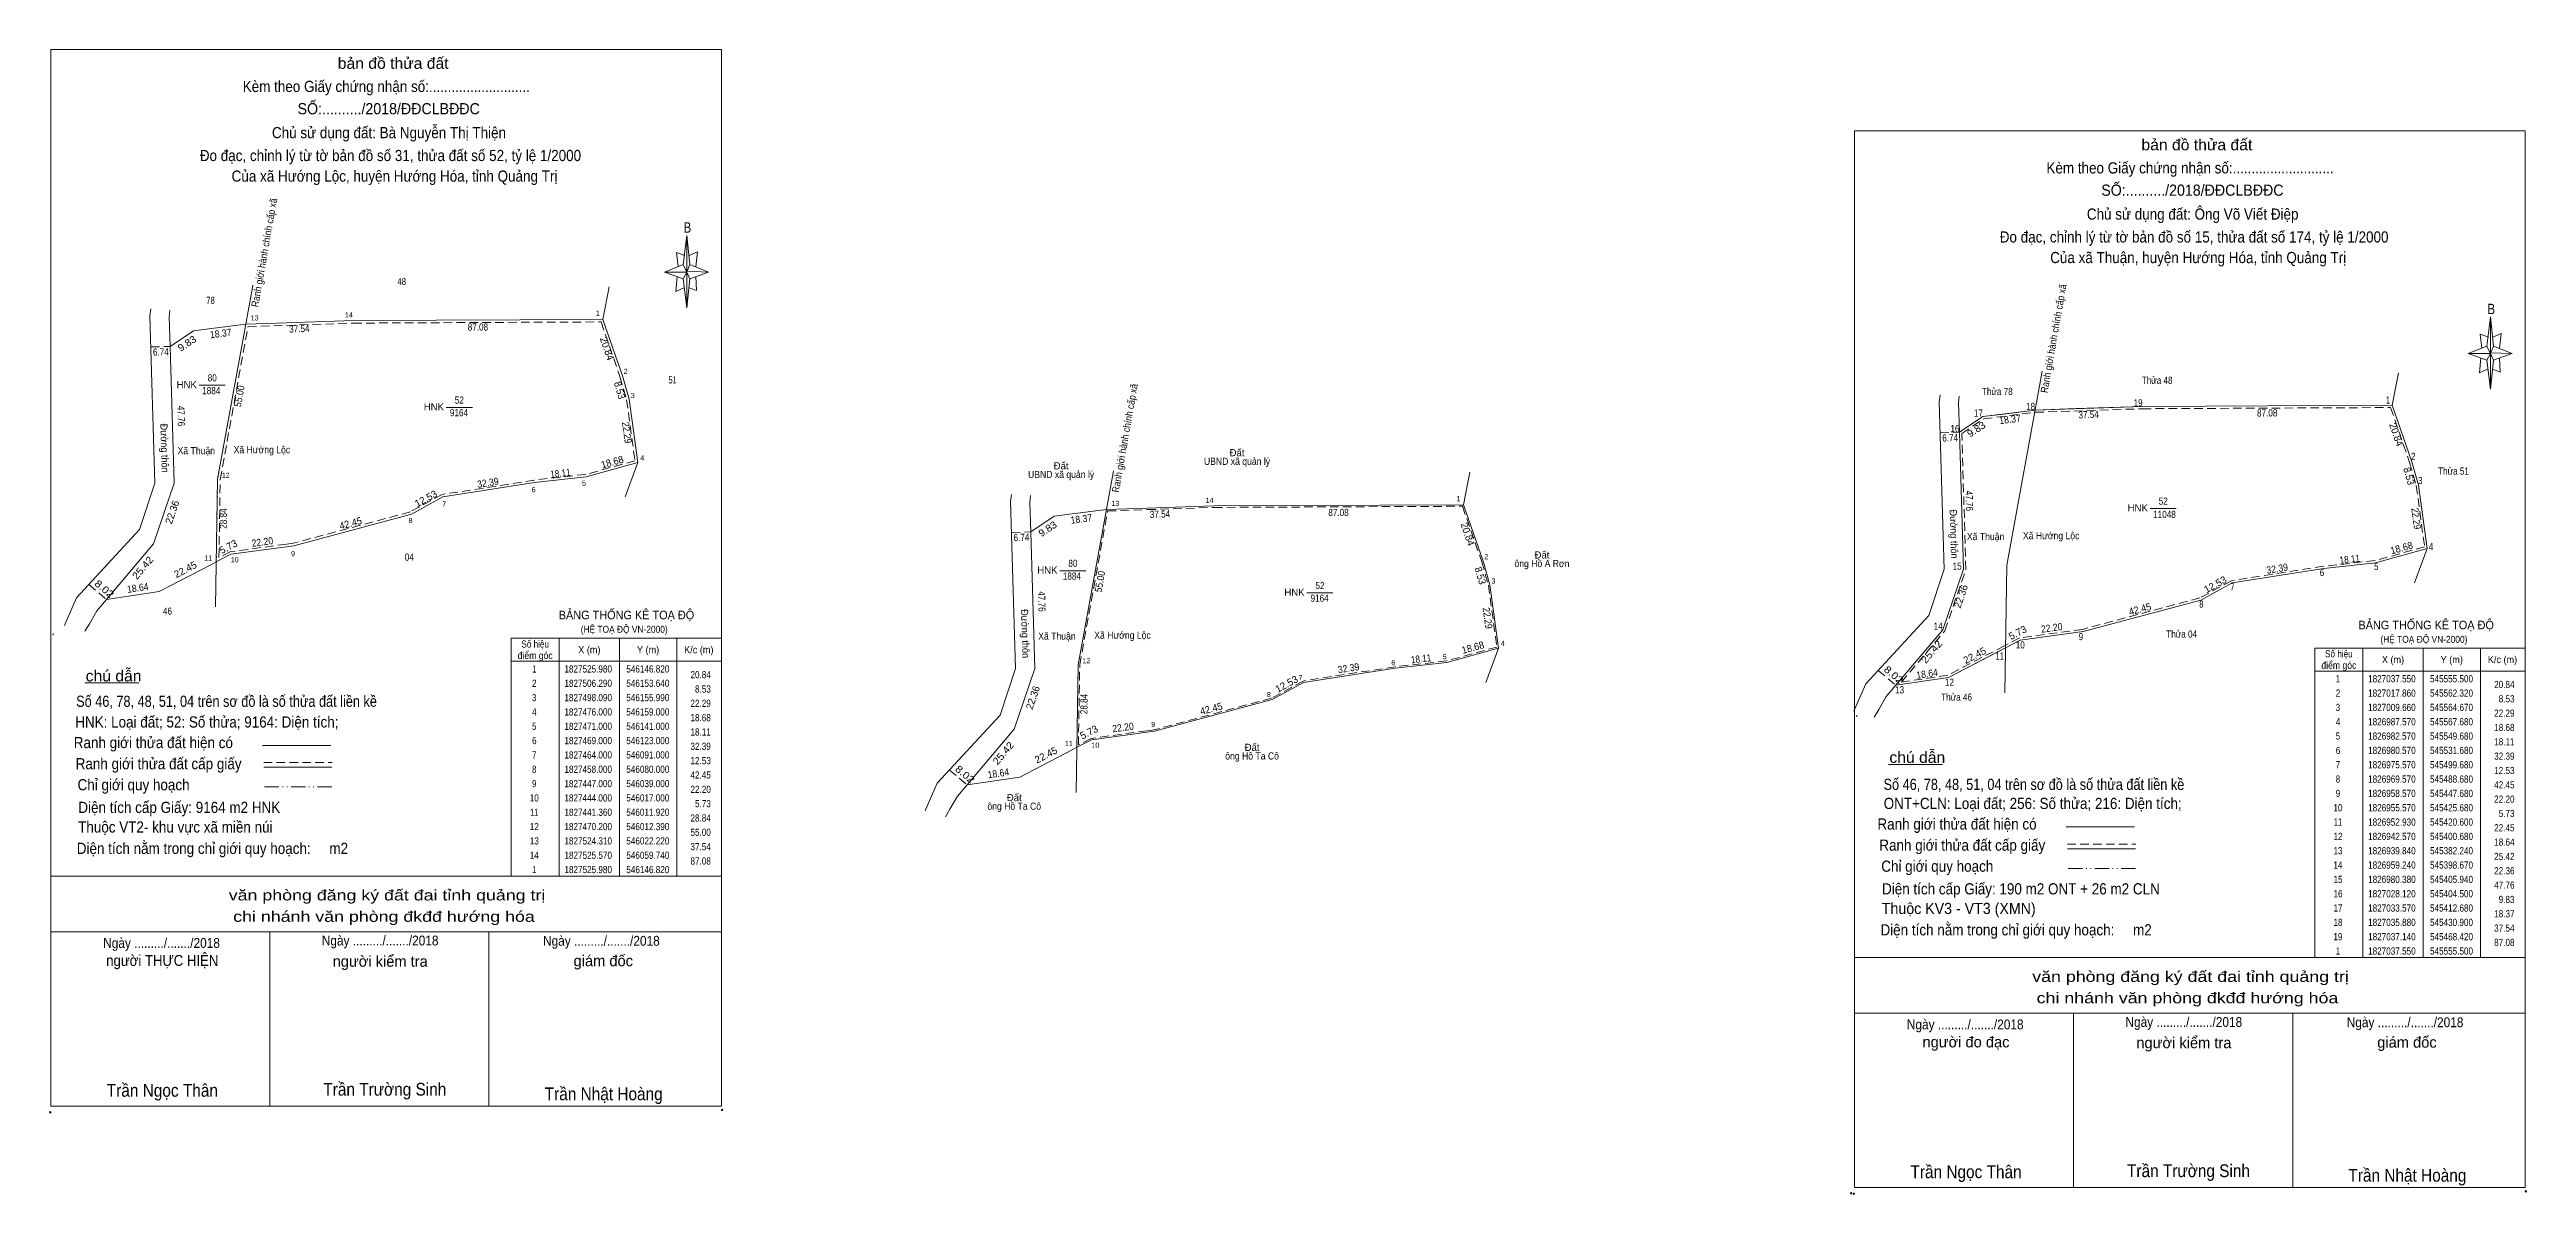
# Model space of a CAD drawing. Header units: metres. Extents: x 543366 to 546518, y 1827251 to 1827685.
# Drawn here: x 545653 to 546518, y 1827285 to 1827685 of the extents above; entities that cross this region are included whole.
import ezdxf
from ezdxf.enums import TextEntityAlignment as Align

# ---------------------------------------------------------------- set-up
doc = ezdxf.new("R2010")
doc.units = ezdxf.units.M
doc.header["$PDMODE"] = 32
doc.header["$PDSIZE"] = 0.5
for name, pattern in [('DASH_DOUBLE_DOT', [9.2, 5, -1.2, 0.3, -1.2, 0.3, -1.2]), ('DOTTED', [1.5, 0.3, -1.2]), ('MEDIUM_DASHED', [4.5, 3, -1.5])]:
    doc.linetypes.add(name, pattern=pattern)
doc.layers.add('55', color=7, linetype='Continuous', lineweight=13)

msp = doc.modelspace()

# ---------------------------------------------------------------- linework, layer by layer
at = {"layer": '55'}
for p, q in [((545653.88, 1827316.15), (545653.88, 1827684.83)), ((546283.26, 1827287.73), (546283.26, 1827656.41)), ((545874.54, 1827609.8), (545875.84, 1827619.94)), ((545874.54, 1827604.86), (545868.04, 1827607.2)), ((545876.88, 1827609.8), (545883.38, 1827607.2)), ((545878.96, 1827605.64), (545879.22, 1827600.7)), ((545724.38, 1827602.57), (545724.25, 1827601.83)), ((545848.68, 1827602.05), (545846.51, 1827590.69)), ((545876.88, 1827604.86), (545875.84, 1827594.72)), ((545879.22, 1827600.7), (545876.62, 1827601.74)), ((546503.92, 1827581.38), (546505.22, 1827591.52)), ((545695.51, 1827581.26), (545703.69, 1827586.71)), ((546506.26, 1827581.38), (546512.76, 1827578.78)), ((546348.75, 1827572.6), (546348.62, 1827571.86)), ((546473.05, 1827572.08), (546470.88, 1827560.72)), ((546503.92, 1827576.44), (546497.42, 1827578.78)), ((546506.26, 1827576.44), (546505.22, 1827566.3)), ((546508.6, 1827572.28), (546506, 1827573.32)), ((546508.34, 1827577.22), (546508.6, 1827572.28)), ((545705.61, 1827567.67), (545714.74, 1827567.67)), ((545791.83, 1827559.93), (545800.96, 1827559.93)), ((546319.88, 1827551.29), (546328.06, 1827556.74)), ((545854.32, 1827528.74), (545858.69, 1827540.71)), ((546024.69, 1827537.86), (546024.56, 1827537.12)), ((546148.99, 1827537.34), (546146.82, 1827525.98)), ((545995.82, 1827516.55), (546004, 1827522)), ((546386.41, 1827524.66), (546395.54, 1827524.66)), ((546478.69, 1827498.77), (546483.06, 1827510.74)), ((545716.69, 1827508.71), (545711.61, 1827506.07)), ((546005.92, 1827502.96), (546015.05, 1827502.96)), ((545691.69, 1827495.71), (545673.25, 1827492.98)), ((546092.14, 1827495.22), (546101.27, 1827495.22)), ((545654.84, 1827481.06), (545654.58, 1827480.46)), ((545658.88, 1827484.5), (545658.62, 1827483.9)), ((545665.78, 1827481.85), (545667.31, 1827484.5)), ((545831.28, 1827479.41), (545831.28, 1827396.41)), ((545852.28, 1827479.41), (545852.28, 1827396.41)), ((545872.28, 1827479.41), (545872.28, 1827396.41)), ((546154.63, 1827464.03), (546159, 1827476)), ((546341.06, 1827478.74), (546335.98, 1827476.1)), ((546460.66, 1827475.99), (546460.66, 1827367.99)), ((546481.66, 1827475.99), (546481.66, 1827367.99)), ((546501.66, 1827475.99), (546501.66, 1827367.99)), ((545814.48, 1827471.41), (545887.88, 1827471.41)), ((546443.86, 1827467.99), (546517.26, 1827467.99)), ((545665.74, 1827463.83), (545684.56, 1827463.83)), ((546316.06, 1827465.74), (546297.62, 1827463.01)), ((546283.25, 1827454.53), (546282.99, 1827453.93)), ((546284.22, 1827452.64), (546283.96, 1827452.04)), ((546290.15, 1827451.88), (546291.68, 1827454.53)), ((545727.77, 1827442.02), (545751.54, 1827442.02)), ((546017, 1827444), (546011.92, 1827441.36)), ((545728.14, 1827434.4), (545751.9, 1827434.4)), ((546295.12, 1827435.41), (546313.94, 1827435.41)), ((545992, 1827431), (545973.56, 1827428.27)), ((545959.19, 1827419.79), (545958.93, 1827419.19)), ((545966.09, 1827417.14), (545967.62, 1827419.79)), ((546357.15, 1827413.6), (546380.92, 1827413.6)), ((546357.52, 1827405.98), (546381.28, 1827405.98)), ((545653.88, 1827396.41), (545887.88, 1827396.41)), ((545653.88, 1827377.04), (545887.88, 1827377.04)), ((545653.88, 1827377.04), (545882.71, 1827377.04)), ((545653.88, 1827377.04), (545882.71, 1827377.04)), ((545730.32, 1827316.15), (545730.32, 1827377.04)), ((545806.76, 1827316.15), (545806.76, 1827377.04)), ((546283.26, 1827367.99), (546517.26, 1827367.99)), ((546283.26, 1827348.62), (546517.26, 1827348.62)), ((546283.26, 1827348.62), (546512.09, 1827348.62)), ((546283.26, 1827348.62), (546512.09, 1827348.62)), ((546359.7, 1827287.73), (546359.7, 1827348.62)), ((546436.14, 1827287.73), (546436.14, 1827348.62))]:
    msp.add_line(p, q, dxfattribs=at)
at = {"layer": '55', "linetype": 'MEDIUM_DASHED'}
for p, q in [((545688.77, 1827581.06), (545695.51, 1827581.26)), ((546313.14, 1827551.09), (546319.88, 1827551.29)), ((545989.08, 1827516.35), (545995.82, 1827516.55)), ((545667.13, 1827498.16), (545673.25, 1827492.98)), ((546291.5, 1827468.19), (546297.62, 1827463.01)), ((545728.14, 1827436.01), (545752.06, 1827436.01)), ((545967.44, 1827433.45), (545973.56, 1827428.27)), ((546357.52, 1827407.59), (546381.44, 1827407.59))]:
    msp.add_line(p, q, dxfattribs=at)
at = {"layer": '55', "linetype": 'DASH_DOUBLE_DOT'}
for p, q in [((545728.48, 1827427.56), (545752.4, 1827427.56)), ((546357.86, 1827399.14), (546381.78, 1827399.14))]:
    msp.add_line(p, q, dxfattribs=at)
at = {"layer": '55'}
for points in [[(545653.88, 1827684.83), (545887.88, 1827684.83), (545887.88, 1827316.15)], [(546283.26, 1827656.41), (546517.26, 1827656.41), (546517.26, 1827287.73)], [(545876.62, 1827612.92), (545879.48, 1827614.22), (545878.96, 1827609.02)], [(545875.84, 1827607.2), (545874.54, 1827609.8), (545868.04, 1827607.2)], [(545872.46, 1827605.64), (545871.94, 1827600.44), (545874.8, 1827601.74)], [(545875.06, 1827612.92), (545872.2, 1827613.96), (545872.72, 1827609.02)], [(545875.84, 1827607.2), (545876.88, 1827604.86), (545883.38, 1827607.2)], [(545724.25, 1827601.83), (545712.08, 1827534.91), (545711.35, 1827490.34)], [(545688.72, 1827594.33), (545688.45, 1827591.86), (545690.16, 1827533.53)], [(545695.51, 1827581.26), (545695.2, 1827591.53), (545695.4, 1827593.9)], [(545703.69, 1827586.71), (545709.93, 1827587.5), (545721.91, 1827589.02)], [(545846.51, 1827590.69), (545759.43, 1827590.28), (545736.16, 1827589.5), (545721.91, 1827589.02)], [(545855.68, 1827562.8), (545853.33, 1827571), (545846.51, 1827590.69)], [(545673.25, 1827492.98), (545689.68, 1827512.38), (545696.95, 1827533.52), (545695.51, 1827581.26)], [(546505.22, 1827578.78), (546503.92, 1827581.38), (546497.42, 1827578.78)], [(546504.44, 1827584.5), (546501.58, 1827585.54), (546502.1, 1827580.6)], [(546506, 1827584.5), (546508.86, 1827585.8), (546508.34, 1827580.6)], [(546348.62, 1827571.86), (546336.45, 1827504.94), (546335.72, 1827460.37)], [(546501.84, 1827577.22), (546501.32, 1827572.02), (546504.18, 1827573.32)], [(546505.22, 1827578.78), (546506.26, 1827576.44), (546512.76, 1827578.78)], [(545855.68, 1827562.8), (545858.69, 1827540.71), (545840.69, 1827535.71), (545822.69, 1827533.71), (545790.69, 1827528.71), (545779.69, 1827522.71), (545738.69, 1827511.71)], [(546313.09, 1827564.36), (546312.82, 1827561.89), (546314.53, 1827503.56)], [(546319.88, 1827551.29), (546319.57, 1827561.56), (546319.77, 1827563.93)], [(546328.06, 1827556.74), (546334.3, 1827557.53), (546346.28, 1827559.05)], [(546470.88, 1827560.72), (546383.8, 1827560.31), (546360.53, 1827559.53), (546346.28, 1827559.05)], [(546480.05, 1827532.83), (546477.7, 1827541.03), (546470.88, 1827560.72)], [(546297.62, 1827463.01), (546314.05, 1827482.41), (546321.32, 1827503.55), (546319.88, 1827551.29)], [(546024.56, 1827537.12), (546012.39, 1827470.2), (546011.66, 1827425.63)], [(545690.16, 1827533.53), (545684.83, 1827517.33), (545662.85, 1827493.52), (545658.88, 1827484.5)], [(545989.03, 1827529.62), (545988.76, 1827527.15), (545990.47, 1827468.82)], [(545995.82, 1827516.55), (545995.51, 1827526.82), (545995.71, 1827529.19)], [(546480.05, 1827532.83), (546483.06, 1827510.74), (546465.06, 1827505.74), (546447.06, 1827503.74), (546415.06, 1827498.74), (546404.06, 1827492.74), (546363.06, 1827481.74)], [(546004, 1827522), (546010.24, 1827522.79), (546022.22, 1827524.31)], [(546146.82, 1827525.98), (546059.74, 1827525.57), (546036.47, 1827524.79), (546022.22, 1827524.31)], [(546155.99, 1827498.09), (546153.64, 1827506.29), (546146.82, 1827525.98)], [(545738.69, 1827511.71), (545736.16, 1827511.37), (545716.69, 1827508.71)], [(545973.56, 1827428.27), (545989.99, 1827447.67), (545997.26, 1827468.81), (545995.82, 1827516.55)], [(545691.69, 1827495.71), (545709.93, 1827505.2), (545711.61, 1827506.07)], [(546314.53, 1827503.56), (546309.2, 1827487.36), (546287.22, 1827463.55), (546283.25, 1827454.53)], [(546155.99, 1827498.09), (546159, 1827476), (546141, 1827471), (546123, 1827469), (546091, 1827464), (546080, 1827458), (546039, 1827447)], [(545667.31, 1827484.5), (545669.92, 1827489.03), (545673.25, 1827492.98)], [(546316.06, 1827465.74), (546334.3, 1827475.23), (546335.98, 1827476.1)], [(546363.06, 1827481.74), (546360.53, 1827481.4), (546341.06, 1827478.74)], [(545990.47, 1827468.82), (545985.14, 1827452.62), (545963.16, 1827428.81), (545959.19, 1827419.79)], [(546291.68, 1827454.53), (546294.29, 1827459.06), (546297.62, 1827463.01)], [(545992, 1827431), (546010.24, 1827440.49), (546011.92, 1827441.36)], [(546039, 1827447), (546036.47, 1827446.66), (546017, 1827444)], [(545967.62, 1827419.79), (545970.23, 1827424.32), (545973.56, 1827428.27)], [(545887.88, 1827316.15), (545653.88, 1827316.15), (545653.88, 1827377.04)], [(546517.26, 1827287.73), (546283.26, 1827287.73), (546283.26, 1827348.62)]]:
    msp.add_lwpolyline(points, dxfattribs=at)
for points in [[(545875.84, 1827619.94), (545876.88, 1827609.8), (545875.84, 1827607.2)], [(545875.84, 1827607.2), (545868.04, 1827607.2), (545874.54, 1827609.8), (545876.88, 1827604.86), (545883.38, 1827607.2), (545875.84, 1827607.46)], [(545875.84, 1827607.2), (545875.84, 1827594.72), (545874.54, 1827604.86)], [(546505.22, 1827591.52), (546506.26, 1827581.38), (546505.22, 1827578.78)], [(546505.22, 1827578.78), (546497.42, 1827578.78), (546503.92, 1827581.38), (546506.26, 1827576.44), (546512.76, 1827578.78), (546505.22, 1827579.04)], [(546505.22, 1827578.78), (546505.22, 1827566.3), (546503.92, 1827576.44)], [(546470.88, 1827560.72), (546477.7, 1827541.03), (546480.05, 1827532.83), (546483.06, 1827510.74), (546465.06, 1827505.74), (546447.06, 1827503.74), (546415.06, 1827498.74), (546404.06, 1827492.74), (546363.06, 1827481.74), (546341.06, 1827478.74), (546335.98, 1827476.1), (546316.06, 1827465.74), (546297.62, 1827463.01), (546314.05, 1827482.41), (546321.32, 1827503.55), (546319.88, 1827551.29), (546328.06, 1827556.74), (546346.28, 1827559.05), (546383.8, 1827560.31)], [(545814.48, 1827479.41), (545887.88, 1827479.41), (545887.88, 1827396.41), (545814.48, 1827396.41)], [(546443.86, 1827475.99), (546517.26, 1827475.99), (546517.26, 1827367.99), (546443.86, 1827367.99)]]:
    msp.add_lwpolyline(points, close=True, dxfattribs=at)
at = {"layer": '55', "linetype": 'DOTTED'}
for points in [[(545721.91, 1827589.02), (545712.08, 1827534.91), (545711.61, 1827506.07)], [(546022.22, 1827524.31), (546012.39, 1827470.2), (546011.92, 1827441.36)]]:
    msp.add_lwpolyline(points, dxfattribs=at)
at = {"layer": '55', "linetype": 'MEDIUM_DASHED'}
for points in [[(545736.05, 1827512.27), (545716.42, 1827509.59), (545712.52, 1827507.58), (545712.98, 1827534.82), (545722.65, 1827588.13), (545736.18, 1827588.6)], [(545736.18, 1827588.6), (545759.44, 1827589.38), (545845.87, 1827589.79), (545852.45, 1827570.73), (545854.79, 1827562.62), (545857.7, 1827541.35), (545840.51, 1827536.6), (545822.58, 1827534.61), (545790.41, 1827529.59), (545779.34, 1827523.54), (545738.51, 1827512.6), (545736.05, 1827512.27)], [(546036.4, 1827447.16), (546016.85, 1827444.48), (546012.43, 1827442.19), (546012.89, 1827470.15), (546022.64, 1827523.82), (546036.49, 1827524.29)], [(546036.49, 1827524.29), (546059.75, 1827525.07), (546146.46, 1827525.48), (546153.16, 1827506.14), (546155.5, 1827497.99), (546158.45, 1827476.36), (546140.9, 1827471.49), (546122.93, 1827469.5), (546090.84, 1827464.48), (546079.81, 1827458.47), (546038.9, 1827447.49), (546036.4, 1827447.16)]]:
    msp.add_lwpolyline(points, dxfattribs=at)
msp.add_lwpolyline([(546470.31, 1827559.92), (546476.94, 1827540.79), (546479.27, 1827532.66), (546482.17, 1827511.32), (546464.91, 1827506.53), (546446.95, 1827504.53), (546414.8, 1827499.51), (546403.76, 1827493.49), (546362.9, 1827482.53), (546340.81, 1827479.51), (546335.61, 1827476.81), (546315.81, 1827466.51), (546299.6, 1827464.11), (546314.76, 1827482.01), (546322.12, 1827503.43), (546320.69, 1827550.87), (546328.35, 1827555.97), (546346.34, 1827558.25), (546383.82, 1827559.51)], close=True, dxfattribs=at)
at = {"layer": '55'}
for p in [(545653.67, 1827314.02), (545888.09, 1827314.85), (546282.06, 1827285.76), (546283.05, 1827285.6), (546517.47, 1827286.43)]:
    msp.add_point(p, dxfattribs=at)

# ---------------------------------------------------------------- texts
for s, height, width, p in [('bản đồ thửa đất', 3.9, 1.05, (545773.33, 1827678.1)), ('Kèm theo Giấy chứng nhận số:...........................', 3.9, 0.9, (545770.93, 1827670.01)), ('SỐ:........../2018/ĐĐCLBĐĐC', 3.9, 0.95, (545771.765, 1827662.24)), ('Chủ sử dụng đất: Bà Nguyễn Thị Thiện', 3.9, 0.9, (545771.87, 1827653.89)), ('Đo đạc, chỉnh lý từ tờ bản đồ số 31, thửa đất số 52, tỷ lệ 1/2000 ', 3.9, 0.9, (545773.035, 1827645.91)), ('bản đồ thửa đất', 3.9, 1.05, (546402.71, 1827649.68)), ('Của xã Hướng Lộc, huyện Hướng Hóa, tỉnh Quảng Trị', 3.9, 0.9, (545773.8, 1827638.73)), ('Kèm theo Giấy chứng nhận số:...........................', 3.9, 0.9, (546400.31, 1827641.59)), ('SỐ:........../2018/ĐĐCLBĐĐC', 3.9, 0.95, (546401.15, 1827633.82)), ('B', 3.582, 0.8, (545876.055, 1827620.95)), ('Chủ sử dụng đất: Ông Võ Viết Điệp', 3.9, 0.9, (546401.25, 1827625.47)), ('Đo đạc, chỉnh lý từ tờ bản đồ số 15, thửa đất số 174, tỷ lệ 1/2000 ', 3.9, 0.9, (546402.41, 1827617.49)), ('Của xã Thuận, huyện Hướng Hóa, tỉnh Quảng Trị', 3.9, 0.9, (546403.175, 1827610.31)), ('78', 2.5, 0.8, (545709.6, 1827596.08)), ('48', 2.5, 0.8, (545776.32, 1827602.65)), ('B', 3.582, 0.85, (546505.44, 1827592.53)), ('80', 2.5, 0.85, (545710.195, 1827569.03)), ('1884', 2.5, 0.85, (545709.845, 1827564.57)), ('52', 2.5, 0.85, (545796.41, 1827561.29)), ('51', 2.5, 0.75, (545870.825, 1827568.31)), ('Thửa 78', 2.5, 0.85, (546333.09, 1827564.28)), ('Thửa 48', 2.5, 0.85, (546388.85, 1827568.19)), ('9164', 2.5, 0.85, (545796.295, 1827556.87)), ('Xã Thuận', 2.5, 0.9, (545704.635, 1827543.63)), ('Xã Hướng Lộc', 2.5, 0.9, (545727.52, 1827543.95)), ('UBND xã quản lý', 2.5, 0.9, (546006.4, 1827535.33)), ('UBND xã quản lý', 2.5, 0.9, (546067.78, 1827539.91)), ('Thửa 51', 2.5, 0.85, (546492.265, 1827536.5)), ('52', 2.5, 0.85, (546390.98, 1827526.01)), ('11048', 2.5, 0.85, (546391.405, 1827521.38)), ('Xã Thuận', 2.5, 0.9, (546328.995, 1827513.66)), ('Xã Hướng Lộc', 2.5, 0.9, (546351.88, 1827513.98)), ('04', 2.5, 0.85, (545778.945, 1827506.48)), ('1884', 2.5, 0.85, (546010.155, 1827499.86)), ('80', 2.5, 0.85, (546010.505, 1827504.32)), ('ông Hồ A Rơn', 2.5, 0.9, (546174.185, 1827504.24)), ('9164', 2.5, 0.85, (546096.605, 1827492.16)), ('52', 2.5, 0.85, (546096.72, 1827496.58)), ('46', 2.5, 0.85, (545694.56, 1827487.62)), ('BẢNG THỐNG KÊ TOẠ ĐỘ ', 2.99, 0.95, (545855.275, 1827486.04)), ('BẢNG THỐNG KÊ TOẠ ĐỘ ', 2.99, 0.95, (546483.255, 1827482.54)), ('Số hiệu', 2.5, 0.85, (545822.88, 1827476.16)), ('X (m)', 2.5, 0.95, (545841.78, 1827474.16)), ('(HỆ TOẠ ĐỘ VN-2000)', 2.427, 0.9, (545853.95, 1827481.33)), ('Y (m)', 2.5, 0.95, (545862.275, 1827474.16)), ('K/c (m)', 2.5, 0.95, (545879.98, 1827474.16)), ('Xã Thuận', 2.5, 0.9, (546004.945, 1827478.92)), ('Xã Hướng Lộc', 2.5, 0.9, (546027.83, 1827479.24)), ('Thửa 04', 2.5, 0.85, (546397.415, 1827479.64)), ('(HỆ TOẠ ĐỘ VN-2000)', 2.427, 0.9, (546481.935, 1827477.83)), ('chú dẫn', 3.9, 1.05, (545675.77, 1827464.35)), ('điểm góc', 2.5, 0.9, (545822.88, 1827472.16)), (' 1', 2.5, 0.75, (545822.175, 1827467.46)), ('1827525.980', 2.5, 0.85, (545841.38, 1827467.46)), ('546146.820', 2.5, 0.85, (545862.185, 1827467.46)), ('điểm góc', 2.5, 0.9, (546452.26, 1827468.74)), ('Số hiệu', 2.5, 0.85, (546452.26, 1827472.74)), ('X (m)', 2.5, 0.95, (546471.16, 1827470.74)), ('Y (m)', 2.5, 0.95, (546491.655, 1827470.74)), ('K/c (m)', 2.5, 0.95, (546509.36, 1827470.74)), (' 3', 2.5, 0.8, (545822.18, 1827457.46)), (' 2', 2.5, 0.85, (545822.18, 1827462.46)), ('1827506.290', 2.5, 0.85, (545841.38, 1827462.46)), ('1827498.090', 2.5, 0.85, (545841.38, 1827457.46)), ('546153.640', 2.5, 0.85, (545862.185, 1827462.46)), ('546155.990', 2.5, 0.85, (545862.185, 1827457.46)), ('Thửa 46', 2.5, 0.85, (546318.88, 1827457.64)), (' 2', 2.5, 0.85, (546451.56, 1827459.04)), (' 1', 2.5, 0.75, (546451.555, 1827464.04)), ('1827037.550', 2.5, 0.85, (546470.76, 1827464.04)), ('1827017.860', 2.5, 0.85, (546470.76, 1827459.04)), ('545555.500', 2.5, 0.85, (546491.565, 1827464.04)), ('545562.320', 2.5, 0.85, (546491.565, 1827459.04)), (' 4', 2.5, 0.85, (545822.175, 1827452.46)), ('1827476.000', 2.5, 0.85, (545841.38, 1827452.46)), ('1827471.000', 2.5, 0.85, (545841.38, 1827447.46)), ('546159.000', 2.5, 0.85, (545862.185, 1827452.46)), ('546141.000', 2.5, 0.85, (545862.185, 1827447.46)), (' 4', 2.5, 0.85, (546451.555, 1827449.04)), (' 3', 2.5, 0.8, (546451.56, 1827454.04)), ('1827009.660', 2.5, 0.85, (546470.76, 1827454.04)), ('1826987.570', 2.5, 0.85, (546470.76, 1827449.04)), ('545564.670', 2.5, 0.85, (546491.565, 1827454.04)), ('545567.680', 2.5, 0.85, (546491.565, 1827449.04)), ('Ranh giới thửa đất hiện có ', 3.9, 0.9, (545690.29, 1827441.08)), (' 5', 2.5, 0.8, (545822.18, 1827447.46)), (' 6', 2.5, 0.85, (545822.18, 1827442.46)), ('1827469.000', 2.5, 0.85, (545841.38, 1827442.46)), ('546123.000', 2.5, 0.85, (545862.185, 1827442.46)), (' 5', 2.5, 0.8, (546451.56, 1827444.04)), (' 6', 2.5, 0.85, (546451.56, 1827439.04)), ('1826982.570', 2.5, 0.85, (546470.76, 1827444.04)), ('1826980.570', 2.5, 0.85, (546470.76, 1827439.04)), ('545549.680', 2.5, 0.85, (546491.565, 1827444.04)), ('545531.680', 2.5, 0.85, (546491.565, 1827439.04)), ('Ranh giới thửa đất cấp giấy', 3.9, 0.9, (545691.48, 1827433.7)), (' 8', 2.5, 0.8, (545822.18, 1827432.46)), (' 7', 2.5, 0.8, (545822.18, 1827437.46)), ('1827464.000', 2.5, 0.85, (545841.38, 1827437.46)), ('1827458.000', 2.5, 0.85, (545841.38, 1827432.46)), ('546091.000', 2.5, 0.85, (545862.185, 1827437.46)), ('546080.000', 2.5, 0.85, (545862.185, 1827432.46)), ('ông Hồ Ta Cô', 2.5, 0.9, (546073.04, 1827437.11)), ('chú dẫn', 3.9, 1.05, (546305.16, 1827435.93)), (' 7', 2.5, 0.8, (546451.56, 1827434.04)), ('1826975.570', 2.5, 0.85, (546470.76, 1827434.04)), ('545499.680', 2.5, 0.85, (546491.565, 1827434.04)), ('Chỉ giới quy hoạch', 3.9, 0.9, (545682.745, 1827426.36)), (' 10', 2.5, 0.85, (545822.175, 1827422.46)), (' 9', 2.5, 0.85, (545822.175, 1827427.46)), ('1827447.000', 2.5, 0.85, (545841.38, 1827427.46)), ('1827444.000', 2.5, 0.85, (545841.38, 1827422.46)), ('546039.000', 2.5, 0.85, (545862.185, 1827427.46)), ('546017.000', 2.5, 0.85, (545862.185, 1827422.46)), (' 9', 2.5, 0.85, (546451.555, 1827424.04)), (' 8', 2.5, 0.8, (546451.56, 1827429.04)), ('1826969.570', 2.5, 0.85, (546470.76, 1827429.04)), ('1826958.570', 2.5, 0.85, (546470.76, 1827424.04)), ('545488.680', 2.5, 0.85, (546491.565, 1827429.04)), ('545447.680', 2.5, 0.85, (546491.565, 1827424.04)), (' 11', 2.5, 0.8, (545822.175, 1827417.46)), ('1827441.360', 2.5, 0.85, (545841.38, 1827417.46)), ('546011.920', 2.5, 0.85, (545862.185, 1827417.46)), ('ông Hồ Ta Cô', 2.5, 0.9, (545990.04, 1827419.58)), ('Ranh giới thửa đất hiện có ', 3.9, 0.9, (546319.675, 1827412.66)), (' 10', 2.5, 0.85, (546451.555, 1827419.04)), (' 11', 2.5, 0.8, (546451.555, 1827414.04)), ('1826955.570', 2.5, 0.85, (546470.76, 1827419.04)), ('1826952.930', 2.5, 0.85, (546470.76, 1827414.04)), ('545425.680', 2.5, 0.85, (546491.565, 1827419.04)), ('545420.600', 2.5, 0.85, (546491.565, 1827414.04)), (' 12', 2.5, 0.85, (545822.18, 1827412.46)), (' 13', 2.5, 0.85, (545822.18, 1827407.46)), ('1827470.200', 2.5, 0.85, (545841.38, 1827412.46)), ('1827524.310', 2.5, 0.85, (545841.38, 1827407.46)), ('546012.390', 2.5, 0.85, (545862.185, 1827412.46)), ('546022.220', 2.5, 0.85, (545862.185, 1827407.46)), ('Ranh giới thửa đất cấp giấy', 3.9, 0.9, (546320.86, 1827405.28)), (' 12', 2.5, 0.85, (546451.56, 1827409.04)), ('1826942.570', 2.5, 0.85, (546470.76, 1827409.04)), ('545400.680', 2.5, 0.85, (546491.565, 1827409.04)), (' 14', 2.5, 0.85, (545822.175, 1827402.46)), (' 1', 2.5, 0.75, (545822.175, 1827397.46)), ('1827525.570', 2.5, 0.85, (545841.38, 1827402.46)), ('1827525.980', 2.5, 0.85, (545841.38, 1827397.46)), ('546059.740', 2.5, 0.85, (545862.185, 1827402.46)), ('546146.820', 2.5, 0.85, (545862.185, 1827397.46)), ('Chỉ giới quy hoạch', 3.9, 0.9, (546312.13, 1827397.94)), (' 14', 2.5, 0.85, (546451.555, 1827399.04)), (' 13', 2.5, 0.85, (546451.56, 1827404.04)), ('1826939.840', 2.5, 0.85, (546470.76, 1827404.04)), ('1826959.240', 2.5, 0.85, (546470.76, 1827399.04)), ('545382.240', 2.5, 0.85, (546491.565, 1827404.04)), ('545398.670', 2.5, 0.85, (546491.565, 1827399.04)), ('văn phòng đăng ký đất đai tỉnh quảng trị', 3.715, 1.25, (545771.19, 1827387.94)), (' 15', 2.5, 0.85, (546451.56, 1827394.04)), (' 16', 2.5, 0.85, (546451.56, 1827389.04)), ('1826980.380', 2.5, 0.85, (546470.76, 1827394.04)), ('1827028.120', 2.5, 0.85, (546470.76, 1827389.04)), ('545405.940', 2.5, 0.85, (546491.565, 1827394.04)), ('545404.500', 2.5, 0.85, (546491.565, 1827389.04)), ('chi nhánh văn phòng đkđđ hướng hóa', 3.715, 1.25, (545770.125, 1827380.48)), (' 17', 2.5, 0.85, (546451.56, 1827384.04)), (' 18', 2.5, 0.85, (546451.56, 1827379.04)), ('1827033.570', 2.5, 0.85, (546470.76, 1827384.04)), ('1827035.880', 2.5, 0.85, (546470.76, 1827379.04)), ('545412.680', 2.5, 0.85, (546491.565, 1827384.04)), ('545430.900', 2.5, 0.85, (546491.565, 1827379.04)), ('Ngày ........./......./2018', 3.44, 0.9, (545692.5, 1827371.38)), ('Ngày ........./......./2018', 3.44, 0.9, (545692.5, 1827371.38)), ('Ngày ........./......./2018', 3.44, 0.9, (545768.78, 1827372.23)), ('Ngày ........./......./2018', 3.44, 0.9, (545845.98, 1827372.13)), (' 19', 2.5, 0.85, (546451.555, 1827374.04)), ('1827037.140', 2.5, 0.85, (546470.76, 1827374.04)), ('545468.420', 2.5, 0.85, (546491.565, 1827374.04)), ('người THỰC HIỆN', 3.82, 0.9, (545692.765, 1827365.08)), ('văn phòng đăng ký đất đai tỉnh quảng trị', 3.715, 1.25, (546400.5, 1827359.52)), (' 1', 2.5, 0.75, (546451.555, 1827369.04)), ('1827037.550', 2.5, 0.85, (546470.76, 1827369.04)), ('545555.500', 2.5, 0.85, (546491.565, 1827369.04)), ('chi nhánh văn phòng đkđđ hướng hóa', 3.715, 1.25, (546399.44, 1827352.06)), ('Ngày ........./......./2018', 3.44, 0.9, (546321.88, 1827342.96)), ('Ngày ........./......./2018', 3.44, 0.9, (546321.88, 1827342.96)), ('Ngày ........./......./2018', 3.44, 0.9, (546398.16, 1827343.81)), ('Ngày ........./......./2018', 3.44, 0.9, (546475.36, 1827343.71)), ('Trần Ngọc Thân', 4.462, 0.9, (545692.785, 1827319.45)), ('Trần Trường Sinh', 4.459, 0.9, (545770.415, 1827319.82)), ('Trần Nhật Hoàng', 4.459, 0.9, (545846.79, 1827318.23)), ('Trần Ngọc Thân', 4.462, 0.9, (546322.165, 1827291.03)), ('Trần Trường Sinh', 4.459, 0.9, (546399.795, 1827291.4)), ('Trần Nhật Hoàng', 4.459, 0.9, (546476.175, 1827289.81))]:
    msp.add_text(s, height=height, dxfattribs=dict(at, width=width)).set_placement(p, align=Align.CENTER)
for s, rotation, width, p in [('Ranh giới hành chính cấp xã', 80.036, 0.9, (545729.558, 1827613.754)), ('Ranh giới hành chính cấp xã', 80.036, 0.9, (546353.918, 1827583.784)), ('37.54', 1.923, 0.85, (545740.618, 1827586.183)), ('87.08', 0.27, 0.85, (545802.899, 1827586.767)), ('6.74', 1.7, 0.85, (545692.303, 1827578.075)), ('9.83', 33.674, 1.05, (545702.062, 1827581.247)), ('18.37', 7.226, 0.9, (545713.298, 1827584.521)), ('55.00', 79.704, 0.9, (545720.86, 1827563.677)), ('8.53', 285.992, 0.95, (545851.187, 1827565.619)), ('Ranh giới hành chính cấp xã', 80.036, 0.9, (546029.868, 1827549.044)), ('Đường thôn', 271.679, 0.95, (545692.328, 1827545.717)), ('47.76', 271.728, 0.85, (545698.09, 1827556.928)), ('22.29', 277.759, 0.9, (545853.67, 1827550.994)), ('9.83', 33.674, 1.05, (546326.422, 1827551.277)), ('18.37', 7.226, 0.9, (546337.658, 1827554.551)), ('37.54', 1.923, 0.85, (546364.978, 1827556.213)), ('87.08', 0.27, 0.85, (546427.259, 1827556.797)), ('6.74', 1.7, 0.85, (546316.663, 1827548.105)), ('18.11', 6.34, 0.85, (545831.827, 1827535.741)), ('18.68', 15.524, 0.95, (545850.11, 1827539.703)), ('8.53', 285.992, 0.95, (546475.547, 1827535.649)), ('32.39', 8.881, 0.9, (545806.577, 1827532.457)), ('47.76', 271.728, 0.85, (546322.08, 1827527.328)), ('28.84', 89.066, 0.85, (545715.3, 1827521.155)), ('42.45', 15.018, 0.95, (545758.806, 1827518.346)), ('9.83', 33.674, 1.05, (546002.372, 1827516.537)), ('18.37', 7.226, 0.9, (546013.608, 1827519.811)), ('37.54', 1.923, 0.85, (546040.928, 1827521.473)), ('87.08', 0.27, 0.85, (546103.209, 1827522.057)), ('Đường thôn', 271.679, 0.95, (546316.688, 1827515.747)), ('22.29', 277.759, 0.9, (546478.03, 1827521.024)), ('22.20', 7.765, 0.9, (545727.856, 1827511.794)), ('6.74', 1.7, 0.85, (545992.613, 1827513.365)), ('18.68', 15.524, 0.95, (546474.47, 1827509.733)), ('25.42', 49.738, 1.1, (545686.875, 1827503.202)), ('55.00', 79.704, 0.9, (546021.17, 1827498.967)), ('8.53', 285.992, 0.95, (546151.497, 1827500.909)), ('32.39', 8.881, 0.9, (546430.937, 1827502.487)), ('18.11', 6.34, 0.85, (546456.187, 1827505.771)), ('8.02', 319.755, 1.15, (545671.732, 1827495.691)), ('18.64', 8.421, 0.9, (545684.382, 1827495.768)), ('47.76', 271.728, 0.85, (545998.4, 1827492.218)), ('Đường thôn', 271.679, 0.95, (545992.638, 1827481.007)), ('22.29', 277.759, 0.9, (546153.98, 1827486.284)), ('22.20', 7.765, 0.9, (546352.216, 1827481.824)), ('42.45', 15.018, 0.95, (546383.166, 1827488.376)), ('18.68', 15.524, 0.95, (546150.42, 1827474.993)), ('25.42', 49.738, 1.1, (546311.115, 1827473.892)), ('32.39', 8.881, 0.9, (546106.887, 1827467.747)), ('18.11', 6.34, 0.85, (546132.137, 1827471.031)), ('8.02', 319.755, 1.15, (546296.092, 1827465.721)), ('18.64', 8.421, 0.9, (546308.742, 1827465.798)), ('28.84', 89.066, 0.85, (546015.61, 1827456.445)), ('22.20', 7.765, 0.9, (546028.166, 1827447.084)), ('42.45', 15.018, 0.95, (546059.116, 1827453.636)), ('25.42', 49.738, 1.1, (545987.185, 1827438.492)), ('8.02', 319.755, 1.15, (545972.042, 1827430.981)), ('18.64', 8.421, 0.9, (545984.692, 1827431.058))]:
    msp.add_text(s, height=2.5, rotation=rotation, dxfattribs=dict(at, width=width)).set_placement(p, align=Align.CENTER)
for s, height, width, p in [(' 13', 1.8, 0.95, (545726.37, 1827590.3)), (' 14', 1.8, 0.95, (545759.26, 1827591.37)), (' 1', 1.8, 0.9, (545845.42, 1827591.91)), (' 2', 1.8, 0.9, (545855.14, 1827571.67)), (' 3', 1.8, 0.95, (545857.62, 1827563.22)), (' 19', 2.5, 0.85, (546383.79, 1827560.31)), (' 1', 2.5, 0.75, (546470.13, 1827561.31)), (' 16', 2.5, 0.85, (546319.87, 1827551.29)), (' 17', 2.5, 0.85, (546328.05, 1827556.74)), (' 18', 2.5, 0.85, (546346.27, 1827559.05)), (' 12', 1.8, 0.95, (545716.28, 1827535.39)), (' 4', 1.8, 0.95, (545860.92, 1827541.47)), (' 2', 2.5, 0.85, (546479.02, 1827541.62)), (' 6', 1.8, 0.9, (545823.02, 1827530.36)), (' 5', 1.8, 0.9, (545840.6, 1827532.66)), (' 14', 1.8, 0.95, (546059.57, 1827526.66)), (' 1', 1.8, 0.9, (546145.73, 1827527.2)), (' 3', 2.5, 0.8, (546481.44, 1827533.2)), (' 8', 1.8, 0.95, (545780.09, 1827519.61)), (' 7', 1.8, 0.9, (545791.8, 1827525.36)), (' 13', 1.8, 0.95, (546026.68, 1827525.59)), (' 4', 2.5, 0.85, (546485.19, 1827510.11)), (' 11', 1.8, 0.9, (545710.15, 1827506.5)), (' 10', 1.8, 0.95, (545719.42, 1827505.91)), (' 9', 1.8, 0.9, (545739.06, 1827508)), (' 2', 1.8, 0.9, (546155.45, 1827506.96)), (' 15', 2.5, 0.85, (546320.64, 1827503.32)), (' 6', 2.5, 0.85, (546447.16, 1827501.11)), (' 5', 2.5, 0.8, (546466.04, 1827503.22)), (' 3', 1.8, 0.95, (546157.93, 1827498.51)), (' 7', 2.5, 0.8, (546415.86, 1827496.07)), (' 14', 2.5, 0.85, (546314.04, 1827482.41)), (' 8', 2.5, 0.8, (546405.04, 1827490.07)), (' 4', 1.8, 0.95, (546161.23, 1827476.76)), (' 10', 2.5, 0.85, (546342.67, 1827475.85)), (' 9', 2.5, 0.85, (546363.05, 1827478.77)), ('20.84', 2.5, 0.85, (545884.18, 1827465.46)), (' 12', 1.8, 0.95, (546016.59, 1827470.68)), (' 6', 1.8, 0.9, (546123, 1827469.97)), (' 5', 1.8, 0.9, (546140.91, 1827472.1)), (' 11', 2.5, 0.8, (546335.37, 1827471.95)), ('8.53', 2.5, 0.85, (545884.18, 1827460.46)), (' 8', 1.8, 0.95, (546079.58, 1827458.89)), (' 7', 1.8, 0.9, (546090.62, 1827464.8)), (' 13', 2.5, 0.85, (546300.56, 1827460.19)), (' 12', 2.5, 0.85, (546317.97, 1827462.85)), ('20.84', 2.5, 0.85, (546513.56, 1827462.04)), ('8.53', 2.5, 0.85, (546513.56, 1827457.04)), ('22.29', 2.5, 0.85, (545884.18, 1827455.46)), ('18.68', 2.5, 0.85, (545884.18, 1827450.46)), (' 9', 1.8, 0.9, (546039.21, 1827448.44)), ('22.29', 2.5, 0.85, (546513.56, 1827452.04)), ('32.39', 2.5, 0.85, (545884.18, 1827440.46)), ('18.11', 2.5, 0.85, (545884.18, 1827445.46)), (' 11', 1.8, 0.9, (546010.46, 1827441.79)), (' 10', 1.8, 0.95, (546019.73, 1827441.2)), ('18.68', 2.5, 0.85, (546513.56, 1827447.04)), ('18.11', 2.5, 0.85, (546513.56, 1827442.04)), ('42.45', 2.5, 0.85, (545884.18, 1827430.46)), ('12.53', 2.5, 0.85, (545884.18, 1827435.46)), ('32.39', 2.5, 0.85, (546513.56, 1827437.04)), ('12.53', 2.5, 0.85, (546513.56, 1827432.04)), ('22.20', 2.5, 0.85, (545884.18, 1827425.46)), ('42.45', 2.5, 0.85, (546513.56, 1827427.04)), ('22.20', 2.5, 0.85, (546513.56, 1827422.04)), ('28.84', 2.5, 0.85, (545884.18, 1827415.46)), ('5.73', 2.5, 0.85, (545884.18, 1827420.46)), ('5.73', 2.5, 0.85, (546513.56, 1827417.04)), ('37.54', 2.5, 0.85, (545884.18, 1827405.46)), ('55.00', 2.5, 0.85, (545884.18, 1827410.46)), ('22.45', 2.5, 0.85, (546513.56, 1827412.04)), ('18.64', 2.5, 0.85, (546513.56, 1827407.04)), ('87.08', 2.5, 0.85, (545884.18, 1827400.46)), ('25.42', 2.5, 0.85, (546513.56, 1827402.04)), ('22.36', 2.5, 0.85, (546513.56, 1827397.04)), ('47.76', 2.5, 0.85, (546513.56, 1827392.04)), ('9.83', 2.5, 0.85, (546513.56, 1827387.04)), ('18.37', 2.5, 0.85, (546513.56, 1827382.04)), ('37.54', 2.5, 0.85, (546513.56, 1827377.04)), ('87.08', 2.5, 0.85, (546513.56, 1827372.04))]:
    msp.add_text(s, height=height, dxfattribs=dict(at, width=width)).set_placement(p, align=Align.RIGHT)
for s, rotation, p in [('20.84', 289.104, (545846.769, 1827580.064)), ('20.84', 289.104, (546471.129, 1827550.094)), ('12.53', 28.61, (545785.366, 1827527.053)), ('22.36', 71.022, (545697.408, 1827523.023)), ('20.84', 289.104, (546147.079, 1827515.354)), ('5.73', 27.46, (545716.384, 1827510.236)), ('22.45', 27.478, (545701.388, 1827502.285)), ('22.36', 71.022, (546321.538, 1827493.643)), ('12.53', 28.61, (546409.726, 1827497.083)), ('22.45', 27.478, (546325.748, 1827472.315)), ('5.73', 27.46, (546340.744, 1827480.266)), ('22.36', 71.022, (545997.718, 1827458.313)), ('12.53', 28.61, (546085.676, 1827462.343)), ('22.45', 27.478, (546001.698, 1827437.575)), ('5.73', 27.46, (546016.694, 1827445.526))]:
    msp.add_text(s, height=2.5, rotation=rotation, dxfattribs=at).set_placement(p, align=Align.CENTER)
for s, height, p in [('HNK', 2.5, (545701.3, 1827566.67)), ('HNK', 2.5, (545787.52, 1827558.93)), ('Đất', 2.5, (546067.785, 1827542.91)), ('Đất', 2.5, (546006.405, 1827538.33)), ('HNK', 2.5, (546382.09, 1827523.65)), ('HNK', 2.5, (546001.61, 1827501.96)), ('Đất', 2.5, (546174.185, 1827507.24)), ('HNK', 2.5, (546087.83, 1827494.22)), ('Đất', 2.5, (546073.045, 1827440.11)), ('Đất', 2.5, (545990.045, 1827422.58)), ('người kiểm tra', 3.822, (545768.8, 1827364.8)), ('giám đốc', 3.822, (545846.64, 1827364.98)), ('người đo đạc', 3.822, (546322.145, 1827336.66)), ('người kiểm tra', 3.822, (546398.185, 1827336.38)), ('giám đốc', 3.822, (546476.015, 1827336.56))]:
    msp.add_text(s, height=height, dxfattribs=at).set_placement(p, align=Align.CENTER)
for s, width, p in [('Số 46, 78, 48, 51, 04 trên sơ đồ là số thửa đất liền kề', 0.85, (545662.71, 1827455.49)), ('HNK: Loại đất; 52: Số thửa; 9164: Diện tích;', 0.9, (545662.39, 1827448.26)), ('Số 46, 78, 48, 51, 04 trên sơ đồ là số thửa đất liền kề', 0.85, (546293.38, 1827426.49)), ('ONT+CLN: Loại đất; 256: Số thửa; 216: Diện tích;', 0.9, (546293.43, 1827419.84)), ('Thuộc VT2- khu vực xã miền núi', 0.9, (545663.4, 1827411.62)), ('Diện tích cấp Giấy: 9164 m2 HNK', 0.9, (545663.48, 1827418.46)), ('Diện tích nằm trong chỉ giới quy hoạch:     m2', 0.9, (545662.93, 1827404.16)), ('Diện tích cấp Giấy: 190 m2 ONT + 26 m2 CLN', 0.9, (546292.86, 1827390.04)), ('Thuộc KV3 - VT3 (XMN)', 0.95, (546292.78, 1827383.2)), ('Diện tích nằm trong chỉ giới quy hoạch:     m2', 0.9, (546292.31, 1827375.74))]:
    msp.add_text(s, height=3.9, dxfattribs=dict(at, width=width)).set_placement(p)

doc.saveas('drawing.dxf')
